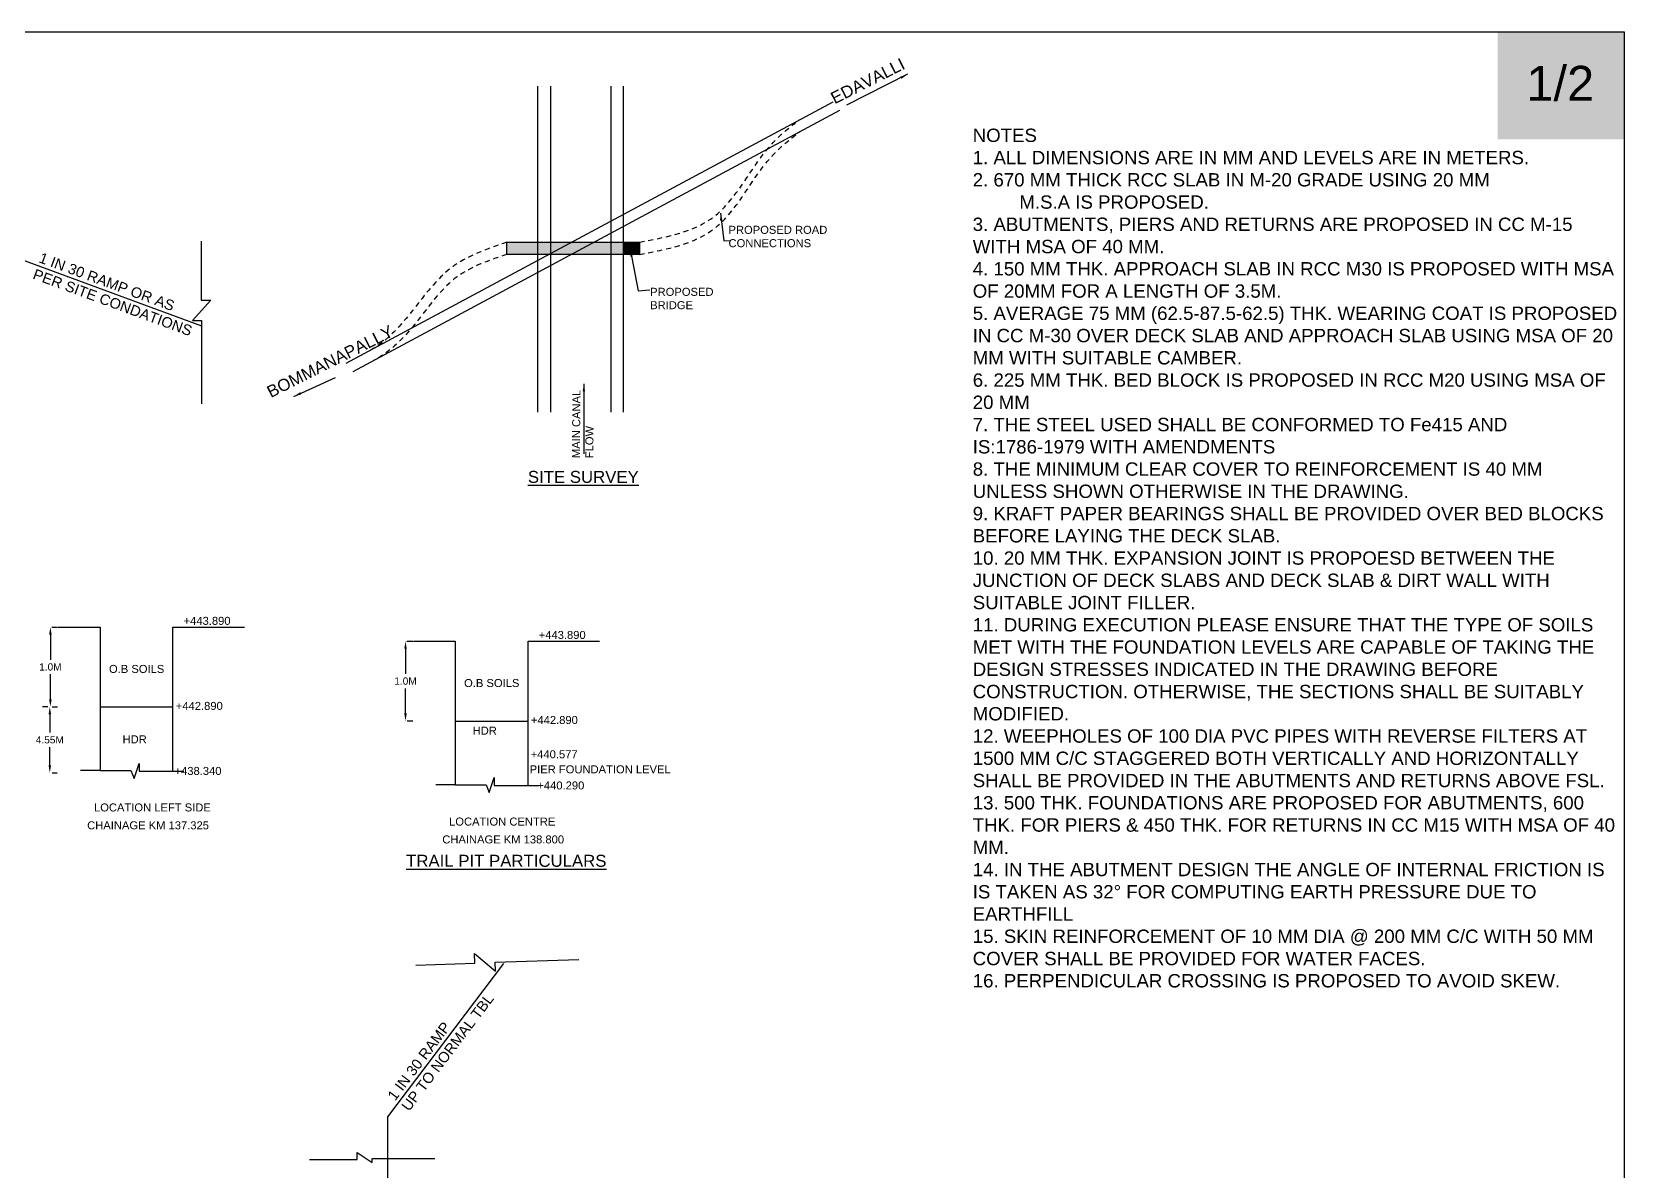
# Model space of a CAD drawing. Header units: metres. Extents: x 323 to 450, y 282 to 479.
# Drawn here: x 391.91 to 431.7, y 331.57 to 360.04 of the extents above; entities that cross this region are included whole.
import ezdxf

# ---------------------------------------------------------------- set-up
doc = ezdxf.new("R2010")
doc.units = ezdxf.units.M
doc.header["$MEASUREMENT"] = 0
doc.linetypes.add('HIDDEN', pattern=[9.525, 6.35, -3.175])
for name, color, linetype in [('DIMENSION', 255, 'Continuous'), ('DRAWING', 7, 'Continuous'), ('HATCH', 7, 'Continuous'), ('TEXT', 255, 'Continuous')]:
    doc.layers.add(name, color=color, linetype=linetype)
doc.styles.get("Standard").update_dxf_attribs({"font": 'arial.ttf'})
doc.dimstyles.get("Standard").update_dxf_attribs({"dimtxt": 0.18, "dimasz": 0.1875, "dimexe": 0.18, "dimexo": 0.0625, "dimgap": 0.09, "dimtad": 0, "dimtih": 1, "dimtoh": 1, "dimdec": 4, "dimzin": 0, "dimdsep": 46, "dimtxsty": 'Standard', "dimcen": 0.09, "dimadec": 0, "dimazin": 0, "dimtfac": 1, "dimtdec": 4, "dimtofl": 0, "dimtmove": 0, "dimatfit": 3, "dimfxl": 1, "dimtolj": 1, "dimtzin": 0, "dimarcsym": 0})

# ---------------------------------------------------------------- blocks, each defined once
blk = doc.blocks.new('*D50')
at = {"layer": 'Defpoints', "color": 0, "ltscale": 0.02, "transparency": 16777216}
for p in [(392.349, 345.164), (392.358, 343.172), (392.375, 343.172)]:
    blk.add_point(p, dxfattribs=at)
at = {"layer": 'DIMENSION', "color": 0, "lineweight": -2, "ltscale": 0.02, "transparency": 16777216}
for p, q in [((392.375, 344.976), (392.375, 344.349)), ((392.412, 345.164), (392.555, 345.164)), ((392.375, 343.359), (392.375, 343.986)), ((392.421, 343.172), (392.555, 343.172))]:
    blk.add_line(p, q, dxfattribs=at)
at = {"layer": 'DIMENSION', "color": 0, "ltscale": 0.02, "transparency": 16777216}
for points in [[(392.344, 344.976), (392.407, 344.976), (392.375, 345.164)], [(392.344, 343.359), (392.407, 343.359), (392.375, 343.172)]]:
    blk.add_solid(points, dxfattribs=at)
at = {"layer": 'DIMENSION', "color": 0, "ltscale": 0.02, "transparency": 16777216, "insert": (392.375, 344.168), "char_height": 0.18, "attachment_point": 5}
blk.add_mtext('\\A1;1.0M', dxfattribs=at)
blk = doc.blocks.new('*D51')
at = {"layer": 'Defpoints', "color": 0, "ltscale": 0.02, "transparency": 16777216}
for p in [(392.375, 343.172), (392.358, 341.522), (392.361, 341.522)]:
    blk.add_point(p, dxfattribs=at)
at = {"layer": 'HATCH', "color": 0, "lineweight": -2, "ltscale": 0.02, "transparency": 16777216}
for p, q in [((392.313, 343.172), (392.181, 343.172)), ((392.361, 342.984), (392.361, 342.528)), ((392.361, 341.709), (392.361, 342.165)), ((392.421, 341.522), (392.541, 341.522))]:
    blk.add_line(p, q, dxfattribs=at)
at = {"layer": 'HATCH', "color": 0, "ltscale": 0.02, "transparency": 16777216}
for points in [[(392.33, 342.984), (392.392, 342.984), (392.361, 343.172)], [(392.33, 341.709), (392.392, 341.709), (392.361, 341.522)]]:
    blk.add_solid(points, dxfattribs=at)
at = {"layer": 'HATCH', "color": 0, "ltscale": 0.02, "transparency": 16777216, "insert": (392.361, 342.347), "char_height": 0.18, "attachment_point": 5}
blk.add_mtext('\\A1;4.55M', dxfattribs=at)
blk = doc.blocks.new('*D52')
at = {"layer": 'Defpoints', "color": 0, "ltscale": 0.02, "transparency": 16777216}
for p in [(401.223, 344.811), (401.231, 342.819), (401.249, 342.819)]:
    blk.add_point(p, dxfattribs=at)
at = {"layer": 'DIMENSION', "color": 0, "lineweight": -2, "ltscale": 0.02, "transparency": 16777216}
for p, q in [((401.249, 344.623), (401.249, 343.997)), ((401.285, 344.811), (401.429, 344.811)), ((401.249, 343.006), (401.249, 343.633)), ((401.294, 342.819), (401.429, 342.819))]:
    blk.add_line(p, q, dxfattribs=at)
at = {"layer": 'DIMENSION', "color": 0, "ltscale": 0.02, "transparency": 16777216}
for points in [[(401.218, 344.623), (401.28, 344.623), (401.249, 344.811)], [(401.218, 343.006), (401.28, 343.006), (401.249, 342.819)]]:
    blk.add_solid(points, dxfattribs=at)
at = {"layer": 'DIMENSION', "color": 0, "ltscale": 0.02, "transparency": 16777216, "insert": (401.249, 343.815), "char_height": 0.18, "attachment_point": 5}
blk.add_mtext('\\A1;1.0M', dxfattribs=at)

msp = doc.modelspace()

# ---------------------------------------------------------------- hatches: boundary and pattern name
at = {"layer": 'DIMENSION', "ltscale": 0.02}
h = msp.add_hatch(color=256, dxfattribs=at)
h.set_gradient(color1=(128, 128, 128), rotation=90, one_color=1, tint=1, name='CYLINDER')
h.paths.add_polyline_path([(403.77986, 354.78196), (403.77986, 354.47616), (404.55081, 354.47616), (404.55081, 354.78196)])
h.paths.add_polyline_path([(404.55081, 354.47616), (404.82791, 354.47616), (404.87118, 354.4994), (404.87118, 354.78196), (404.55081, 354.78196)])
h.paths.add_polyline_path([(405.39722, 354.78196), (404.87118, 354.78196), (404.87118, 354.4994)])
h.paths.add_polyline_path([(404.87118, 354.4994), (404.87118, 354.47616), (405.3819, 354.47616), (405.95121, 354.78196), (405.39722, 354.78196)])
h.paths.add_polyline_path([(406.37597, 354.47616), (406.37597, 354.78196), (405.95121, 354.78196), (405.3819, 354.47616)])
h.paths.add_polyline_path([(406.37597, 354.47616), (406.68993, 354.47616), (406.68993, 354.78196), (406.37597, 354.78196)])
h = msp.add_hatch(color=256, dxfattribs=at)
h.set_gradient(color1=(128, 128, 128), rotation=90, one_color=1, tint=1, name='CYLINDER')
h.paths.add_polyline_path([(407.09344, 354.47616), (407.09344, 354.78196), (406.68993, 354.78196), (406.68993, 354.47616)])
at = {"layer": 'HATCH', "ltscale": 0.02}
h = msp.add_hatch(color=256, dxfattribs=at)
h.paths.add_polyline_path([(431.70116, 360.04002), (428.54299, 360.04002), (428.54299, 357.34995), (431.70116, 357.34995)])
h.paths.add_polyline_path([(429.03208, 358.07725), (431.17787, 358.07725), (431.17787, 359.43079), (429.03208, 359.43079)], flags=24)

# ---------------------------------------------------------------- linework, layer by layer
at = {"layer": 'DIMENSION', "ltscale": 0.02}
msp.add_lwpolyline([(431.69822, 282.48208), (323.04028, 282.48208), (323.04028, 360.03784), (431.69822, 360.03784)], close=True, dxfattribs=at)
at = {"layer": 'DRAWING', "ltscale": 0.02}
for points in [[(404.55081, 358.68461), (404.55081, 350.53955)], [(404.87118, 358.68461), (404.87118, 350.53955)], [(406.37597, 358.68461), (406.37597, 350.53955)], [(406.68993, 358.68461), (406.68993, 350.53955)], [(399.76829, 351.75846), (411.93205, 358.29205)], [(399.93997, 351.5531), (412.10373, 358.0867)], [(396.1432, 354.8078), (396.1432, 353.33333), (396.38243, 353.33333), (395.92628, 352.82909), (396.15399, 352.82909), (396.15399, 350.73975)], [(391.64978, 354.35362), (396.15399, 352.69072)], [(392.57295, 345.16354), (393.6193, 345.16354), (393.6193, 341.57667), (394.38929, 341.57667), (394.4669, 341.38142), (394.59291, 341.75888), (394.59291, 341.56209), (395.70725, 341.56209)], [(395.43914, 341.56209), (395.43914, 342.66745), (395.43914, 345.16354), (397.22616, 345.16354)], [(401.4464, 344.81094), (402.49275, 344.81094), (402.49275, 341.22408), (403.26274, 341.22408), (403.34035, 341.02882), (403.46636, 341.40628), (403.46636, 341.20949), (404.5807, 341.20949)], [(404.31259, 341.20949), (404.31259, 342.31485), (404.31259, 344.81094), (406.09961, 344.81094)], [(393.6193, 343.17006), (395.43914, 343.17006)], [(402.49275, 342.81746), (404.31259, 342.81746)], [(393.6193, 341.57667), (393.12974, 341.57667)], [(402.49275, 341.22408), (402.00319, 341.22408)], [(400.80456, 332.92909), (403.70346, 336.75657)], [(401.5106, 336.71952), (402.98435, 336.76551), (402.97689, 337.00463), (403.49511, 336.56443), (403.48801, 336.79203), (405.57633, 336.85721)], [(400.80456, 309.86267), (400.80456, 332.92909)], [(398.85004, 331.86009), (400.04206, 331.86009), (400.04206, 332.03611), (400.4193, 331.78714), (400.4193, 331.88157), (401.98545, 331.88157)]]:
    msp.add_lwpolyline(points, dxfattribs=at)
msp.add_lwpolyline([(403.77986, 354.78196), (407.09344, 354.78196), (407.09344, 354.47616), (403.77986, 354.47616)], close=True, dxfattribs=at)
at = {"layer": 'DRAWING', "linetype": 'HIDDEN', "ltscale": 0.02}
for points in [[(407.09344, 354.78196), (408.96973, 355.43145), (410.12521, 356.89617), (410.51002, 357.35085), (411.09084, 357.84021)], [(407.09344, 354.47616), (408.96973, 355.12565), (410.12521, 356.59037), (410.51002, 357.04506), (411.09084, 357.53441)], [(403.77986, 354.78196), (402.38176, 354.13414), (401.44236, 353.09668), (400.37903, 352.08651), (400.29187, 352.03969)], [(403.77986, 354.47616), (402.53663, 353.91844), (401.59723, 352.88099), (400.5339, 351.87081), (400.44674, 351.824)]]:
    msp.add_spline(points, degree=3, dxfattribs=at)

# ---------------------------------------------------------------- texts
at = {"layer": 'TEXT'}
msp.add_text('1/2', height=0.872604, dxfattribs=at).set_placement((429.25767, 358.31772))
at = {"layer": 'TEXT', "attachment_point": 1}
for s, insert, char_height, width, rotation in [('EDAVALLI', (411.8369, 358.49377), 0.3, 1.9146351, 26.846324), ('1 IN 30 RAMP OR AS PER SITE CONDATIONS', (392.15517, 354.53231), 0.2613116, 4.193204, 339.857051), ('BOMMANAPALLY', (397.74831, 351.15312), 0.3, 1.9146351, 26.846324), ('MAIN CANAL FLOW', (405.40769, 349.3884), 0.2, 1.9146351, 89.555445), ('1 IN 30 RAMP \\PUP TO NORMAL TBL', (400.78028, 333.46459), 0.2613116, 4.193204, 52.980622)]:
    msp.add_mtext(s, dxfattribs=dict(at, insert=insert, char_height=char_height, width=width, rotation=rotation))
for s, insert, char_height, width in [('NOTES \\P1. ALL DIMENSIONS ARE IN MM AND LEVELS ARE IN METERS. \\P2. 670 MM THICK RCC SLAB IN M-20 GRADE USING 20 MM                                   M.S.A IS PROPOSED. \\P3. ABUTMENTS, PIERS AND RETURNS ARE PROPOSED IN CC M-15 WITH MSA OF 40 MM. \\P4. 150 MM THK. APPROACH SLAB IN RCC M30 IS PROPOSED WITH MSA OF 20MM FOR A LENGTH OF 3.5M. \\P5. AVERAGE 75 MM (62.5-87.5-62.5) THK. WEARING COAT IS PROPOSED IN CC M-30 OVER DECK SLAB AND APPROACH SLAB USING MSA OF 20 MM WITH SUITABLE CAMBER. \\P6. 225 MM THK. BED BLOCK IS PROPOSED IN RCC M20 USING MSA OF 20 MM \\P7. THE STEEL USED SHALL BE CONFORMED TO Fe415 AND IS:1786-1979 WITH AMENDMENTS \\P8. THE MINIMUM CLEAR COVER TO REINFORCEMENT IS 40 MM UNLESS SHOWN OTHERWISE IN THE DRAWING. \\P9. KRAFT PAPER BEARINGS SHALL BE PROVIDED OVER BED BLOCKS BEFORE LAYING THE DECK SLAB. \\P10. 20 MM THK. EXPANSION JOINT IS PROPOESD BETWEEN THE JUNCTION OF DECK SLABS AND DECK SLAB & DIRT WALL WITH SUITABLE JOINT FILLER. \\P11. DURING EXECUTION PLEASE ENSURE THAT THE TYPE OF SOILS MET WITH THE FOUNDATION LEVELS ARE CAPABLE OF TAKING THE DESIGN STRESSES INDICATED IN THE DRAWING BEFORE CONSTRUCTION. OTHERWISE, THE SECTIONS SHALL BE SUITABLY MODIFIED. \\P12. WEEPHOLES OF 100 DIA PVC PIPES WITH REVERSE FILTERS AT 1500 MM C/C STAGGERED BOTH VERTICALLY AND HORIZONTALLY SHALL BE PROVIDED IN THE ABUTMENTS AND RETURNS ABOVE FSL. \\P13. 500 THK. FOUNDATIONS ARE PROPOSED FOR ABUTMENTS, 600 THK. FOR PIERS & 450 THK. FOR RETURNS IN CC M15 WITH MSA OF 40 MM. \\P14. IN THE ABUTMENT DESIGN THE ANGLE OF INTERNAL FRICTION IS IS TAKEN AS 32° FOR COMPUTING EARTH PRESSURE DUE TO EARTHFILL \\P15. SKIN REINFORCEMENT OF 10 MM DIA @ 200 MM C/C WITH 50 MM COVER SHALL BE PROVIDED FOR WATER FACES. \\P16. PERPENDICULAR CROSSING IS PROPOSED TO AVOID SKEW. ', (415.42309, 357.62128), 0.33353726, 16.1410772), ('PROPOSED ROAD CONNECTIONS', (409.32065, 355.19219), 0.2, 2.4609742), ('PROPOSED BRIDGE', (407.36296, 353.64282), 0.2, 2.4609742), ('{\\LSITE SURVEY}', (404.30698, 349.06859), 0.3, 3.4711504), ('  +443.890', (395.54918, 345.42065), 0.2, 3.4248347), ('  +443.890', (404.42263, 345.06805), 0.2, 3.4248347), ('O.B SOILS', (393.83974, 344.21893), 0.2, 3.4248347), ('O.B SOILS', (402.71319, 343.86633), 0.2, 3.4248347), ('+442.890', (395.50957, 343.29513), 0.2, 3.4248347), ('HDR', (402.92641, 342.67624), 0.2, 3.4248347), ('+442.890', (404.38302, 342.94253), 0.2, 3.4248347), ('HDR', (394.17827, 342.4603), 0.2, 3.4248347), ('+440.577', (404.37687, 342.0863), 0.2, 3.4248347), ('+438.340', (395.47817, 341.66992), 0.2, 3.4248347), ('PIER FOUNDATION LEVEL', (404.35159, 341.70986), 0.2, 4.2813851), ('+440.290', (404.54425, 341.30761), 0.2, 3.4248347), ('LOCATION LEFT SIDE', (393.46499, 340.75736), 0.2, 3.4248347), ('CHAINAGE KM 137.325', (393.2944, 340.31082), 0.2, 3.4248347), ('LOCATION CENTRE', (402.33844, 340.40476), 0.2, 3.4248347), ('CHAINAGE KM 138.800', (402.16785, 339.95822), 0.2, 3.4248347), ('{\\LTRAIL PIT PARTICULARS}', (401.26427, 339.47407), 0.3, 5.308137)]:
    msp.add_mtext(s, dxfattribs=dict(at, insert=insert, char_height=char_height, width=width))

# ---------------------------------------------------------------- dimensions: what is measured, and where the dimension line sits
at = {"layer": 'DIMENSION', "ltscale": 0.02}
for base, p1, p2, picture, middle in [((392.37541, 343.17153), (392.34937, 345.16354), (392.35805, 343.17153), '*D50', (392.37541, 344.16753)), ((401.24886, 342.81893), (401.22282, 344.81094), (401.2315, 342.81893), '*D52', (401.24886, 343.81493))]:
    dim = msp.add_linear_dim(base=base, p1=p1, p2=p2, angle=90, text='1.0M', dimstyle='Standard', dxfattribs=at)
    dim.commit()
    dim.dimension.update_dxf_attribs({"geometry": picture, "text_midpoint": middle})
at = {"layer": 'HATCH', "ltscale": 0.02}
dim = msp.add_linear_dim(base=(392.36082, 341.52161), p1=(392.37541, 343.17153), p2=(392.35823, 341.52161), angle=90, text='4.55M', dimstyle='Standard', dxfattribs=at)
dim.commit()
dim.dimension.update_dxf_attribs({"geometry": '*D51', "text_midpoint": (392.36082, 342.34657)})

# ---------------------------------------------------------------- leaders
at = {"layer": 'DIMENSION', "ltscale": 0.02}
for points in [[(413.79496, 358.97832), (412.26599, 358.20443)], [(409.11701, 355.50923), (409.20463, 354.81424), (409.37471, 354.82968)], [(406.85893, 354.60977), (407.06509, 353.56983), (407.35371, 353.59043)], [(398.46095, 350.93037), (399.50172, 351.40556)], [(405.70673, 351.24124), (405.70673, 349.49154)]]:
    msp.add_leader(points, dimstyle='Standard', override={"dimgap": 0.09, "dimtad": 0}, dxfattribs=at)

doc.saveas('drawing.dxf')
